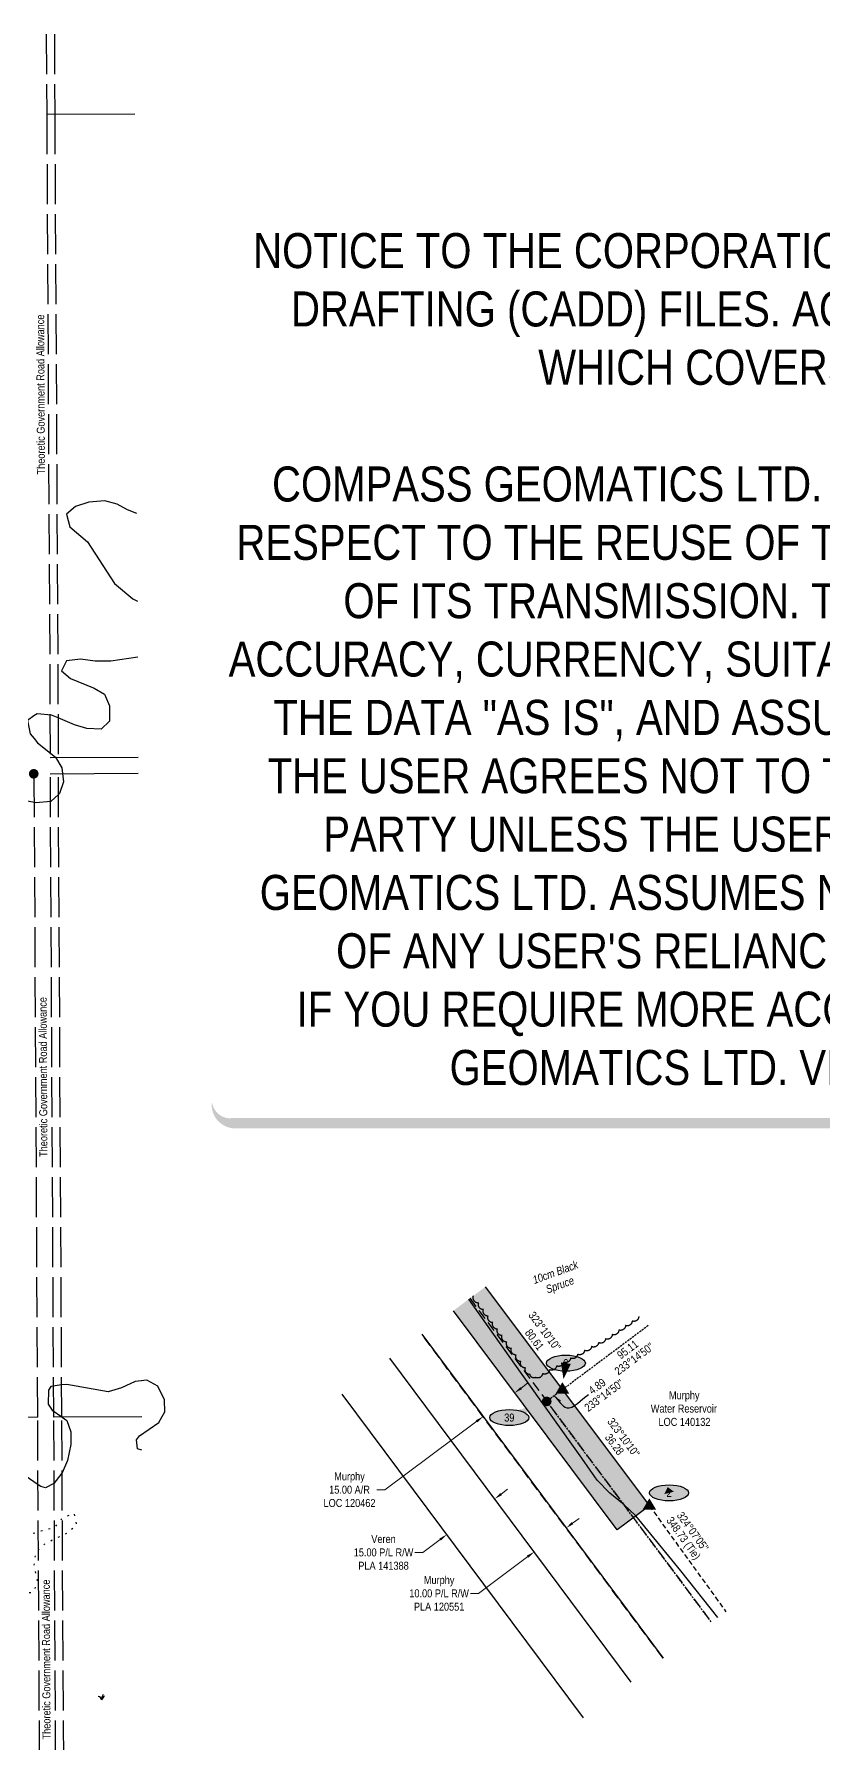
# Model space of a CAD drawing. Extents: x 522460 to 527368, y 6046501 to 6050026.
# Drawn here: x 524389 to 525376, y 6047888 to 6050024 of the extents above; entities that cross this region are included whole.
import ezdxf
from ezdxf.enums import TextEntityAlignment as Align

# ---------------------------------------------------------------- set-up
doc = ezdxf.new("R2010")
doc.units = 0
doc.header["$LTSCALE"] = 5
doc.header["$PDSIZE"] = 0.5
for name, pattern in [('0', [1, 1, 0]), ('foc-ACCESSROAD', [3.75, 2.5, -1.25]), ('foc-QUARTERLINE', [33, 25, -3, 2, -3]), ('foc-TIELINE', [1.875, 1.25, -0.625]), ('foc-TOPO', [1, 0.2, -0.8]), ('foc-UNSURVEYED', [12.5, 10, -2.5]), ('foc-WHEELTRACKS', [2, 0.4, -1.6])]:
    doc.linetypes.add(name, pattern=pattern)
doc.layers.get('Defpoints').update_dxf_attribs({"color": 9})
for name, color, linetype in [('AS-PIPE-AG', 44, 'Continuous'), ('C-AR', 13, 'foc-ACCESSROAD'), ('C-RW', 13, 'Continuous'), ('C-WS', 13, 'foc-ACCESSROAD'), ('F-RW', 190, 'Continuous'), ('L-BD1', 253, 'Continuous'), ('L-MON', 1, 'Continuous'), ('L-ROAD-T', 7, 'Continuous'), ('L-SEC', 7, 'Continuous'), ('L-SECQ', 8, 'foc-QUARTERLINE'), ('L-TIE', 7, 'foc-TIELINE'), ('L-TIE-T', 7, 'Continuous'), ('L-USEC', 7, 'foc-UNSURVEYED'), ('P-ELEVATION', 7, 'Continuous'), ('P-PROPOSED', 10, 'Continuous'), ('P-PROPOSED-H', 21, 'Continuous'), ('P-STATION', 7, 'Continuous'), ('T-BUSH', 110, '0'), ('T-BUSH-T', 110, 'Continuous'), ('T-GENERAL', 48, 'foc-TOPO'), ('T-WATER', 160, 'Continuous'), ('T-WATER-P3', 160, 'foc-WHEELTRACKS')]:
    doc.layers.add(name, color=color, linetype=linetype)
doc.layers.add('C-AR-T', color=13, linetype='Continuous', lineweight=9)
doc.layers.add('F-RW-T', color=190, linetype='Continuous', lineweight=9)
doc.layers.add('DISCLAIMER', color=7, linetype='Continuous', plot=False)
doc.styles.add('80', font='ARIALN.TTF', dxfattribs={"height": 10})
doc.styles.add('80CG', font='ARIALN.TTF', dxfattribs={"height": 10})
doc.styles.add('80L', font='ARIALN.TTF', dxfattribs={"height": 10})
doc.styles.add('foc-LtypeFont', font='ARIALN.TTF', dxfattribs={"height": 7.35})
doc.linetypes.add('foc-TOPO-flowdirection-NOLINE', pattern='A,0,[">",foc-LtypeFont,S=0.3,R=0,X=0,Y=-0.945],-20,[">",foc-LtypeFont,S=0.3,R=0,X=0,Y=-0.945],0', length=20)
doc.dimstyles.new('Compass 5 000', dxfattribs={"dimscale": 5, "dimtxt": 9, "dimasz": 2, "dimexe": 0.2, "dimexo": 0.0625, "dimgap": 0.5, "dimtad": 0, "dimtih": 1, "dimtoh": 1, "dimzin": 0, "dimdsep": 46, "dimtxsty": '80CG', "dimcen": 0.1, "dimse1": 1, "dimse2": 1, "dimclrd": 256, "dimclrt": 256, "dimaunit": 1, "dimadec": 4, "dimazin": 0, "dimtfac": 0.06, "dimtofl": 0, "dimtmove": 0, "dimatfit": 1, "dimfxl": 0.2, "dimtolj": 1, "dimtzin": 0, "dimlwd": -1, "dimarcsym": 0})

# ---------------------------------------------------------------- blocks, each defined once
blk = doc.blocks.new('fdia')
at = {"color": 255, "const_width": 1}
blk.add_lwpolyline([(-0.5, 0, 1), (0.5, 0, 1)], format="xyb", close=True, dxfattribs=at)
blk = doc.blocks.new('Fdiaa')
blk.add_blockref('fdia', (0, 0))
blk = doc.blocks.new('fdib')
at = {"color": 1, "const_width": 1.6}
blk.add_lwpolyline([(-0.4, 0, 1), (0.4, 0, 1)], format="xyb", close=True, dxfattribs=at)
at = {"color": 1}
blk.add_circle((0, 0), 0.8, dxfattribs=at)
blk = doc.blocks.new('Fdibb')
blk.add_blockref('fdib', (0, 0))
blk = doc.blocks.new('fdicc')
for name in ['Fdibb', 'Fdiaa']:
    blk.add_blockref(name, (0, 0))
blk = doc.blocks.new('FDI')
blk.add_blockref('fdicc', (0, 0))
blk = doc.blocks.new('MUSK')
at = {"layer": 'T-GENERAL', "linetype": 'Continuous'}
for centre, radius, start, end in [((-0.86, 0.03), 0.856, 357.7915, 88.2897), ((1.86, 0.15), 1.86, 140.732, 184.6871), ((1.91, -0.8), 2.08, 122.4427, 157.2145)]:
    blk.add_arc(centre, radius, start, end, dxfattribs=at)
blk = doc.blocks.new('*D513')
at = {"layer": 'Defpoints', "color": 0, "transparency": 16777216}
for p in [(524957.4, 6048203.1), (524897.3, 6048158.3), (524904.3, 6048148.9)]:
    blk.add_point(p, dxfattribs=at)
at = {"layer": 'F-RW-T', "transparency": 16777216}
for p, q in [((524972.4, 6048199.7), (524980.4, 6048205.7)), ((524874.6, 6048126.8), (524864.6, 6048126.8)), ((524896.3, 6048142.9), (524874.6, 6048126.8))]:
    blk.add_line(p, q, dxfattribs=at)
for points in [[(524971.4, 6048201), (524973.4, 6048198.4), (524964.4, 6048193.7)], [(524895.3, 6048144.3), (524897.3, 6048141.6), (524904.3, 6048148.9)]]:
    blk.add_solid(points, dxfattribs=at)
at = {"layer": 'F-RW-T', "transparency": 16777216, "insert": (524825.5, 6048126.8), "char_height": 10, "attachment_point": 5, "style": '80CG'}
blk.add_mtext('\\A1;Veren\\P15.00 P/L R/W\\PPLA 141388', dxfattribs=at)
blk = doc.blocks.new('*U514')
at = {"layer": 'P-ELEVATION'}
h = blk.add_hatch(color=111, dxfattribs=at)
h.dxf.hatch_style = 1
edge = h.paths.add_edge_path()
edge.add_ellipse((0, 0), major_axis=(-24.4, 0), ratio=0.410256, start_angle=0, end_angle=360)
at = {"layer": 'P-ELEVATION', "color": 7, "flags": 128}
blk.add_lwpolyline([(0, 0, 12.5, 0, 0), (39.6, 17.2, 0, 0, 0)], format="xyseb", dxfattribs=at)
at = {"layer": 'P-ELEVATION', "color": 7}
blk.add_ellipse((0, 0), major_axis=(-24.4, 0), ratio=0.410256, dxfattribs=at)
at = {"layer": 'P-ELEVATION', "style": '80'}
blk.add_attdef('ELEVATION', text='', height=10, dxfattribs=at).set_placement((0, 0), align=Align.MIDDLE_CENTER)
blk = doc.blocks.new('*U420')
at = {"layer": 'P-ELEVATION'}
h = blk.add_hatch(color=111, dxfattribs=at)
h.dxf.hatch_style = 1
edge = h.paths.add_edge_path()
edge.add_ellipse((0, 0), major_axis=(-24.4, 0), ratio=0.410256, start_angle=0, end_angle=360)
at = {"layer": 'P-ELEVATION', "color": 7, "flags": 128}
blk.add_lwpolyline([(0, 0, 12.5, 0, 0), (-1.8, 7.2, 0, 0, 0)], format="xyseb", dxfattribs=at)
at = {"layer": 'P-ELEVATION', "color": 7}
blk.add_ellipse((0, 0), major_axis=(-24.4, 0), ratio=0.410256, dxfattribs=at)
at = {"layer": 'P-ELEVATION', "style": '80'}
blk.add_attdef('ELEVATION', text='', height=10, dxfattribs=at).set_placement((0, 0), align=Align.MIDDLE_CENTER)
blk = doc.blocks.new('*U515')
at = {"layer": 'P-ELEVATION'}
h = blk.add_hatch(color=111, dxfattribs=at)
h.dxf.hatch_style = 1
edge = h.paths.add_edge_path()
edge.add_ellipse((0, 0), major_axis=(-24.4, 0), ratio=0.410256, start_angle=0, end_angle=360)
at = {"layer": 'P-ELEVATION', "color": 7, "flags": 128}
blk.add_lwpolyline([(0, 0, 12.5, 0, 0), (-3, -20.1, 0, 0, 0)], format="xyseb", dxfattribs=at)
at = {"layer": 'P-ELEVATION', "color": 7}
blk.add_ellipse((0, 0), major_axis=(-24.4, 0), ratio=0.410256, dxfattribs=at)
at = {"layer": 'P-ELEVATION', "style": '80'}
blk.add_attdef('ELEVATION', text='', height=10, dxfattribs=at).set_placement((0, 0), align=Align.MIDDLE_CENTER)
blk = doc.blocks.new('TRIA')
blk.add_hatch(color=255).paths.add_polyline_path([(-0.04, 1.52), (-1.47, -0.87), (1.39, -0.87)])
blk = doc.blocks.new('Hybrid_EC')
at = {"color": 251}
for points in [[(-1.3, -0.74), (0, 1.42), (1.3, -0.74)], [(0.47, -0.26), (0, 0.53), (-0.47, -0.26)]]:
    blk.add_lwpolyline(points, close=True, dxfattribs=at)
at = {"layer": 'Defpoints'}
blk.add_circle((0, 0), 0.05, dxfattribs=at)
at = {"xscale": 1.2, "yscale": 1.2, "zscale": 1.2}
blk.add_blockref('TRIA', (0.05, 0.06), dxfattribs=at)
blk = doc.blocks.new('*D516')
at = {"layer": 'C-AR-T', "transparency": 16777216}
for p, q in [((525061.8, 6048163.4), (525069.9, 6048169.4)), ((525005.7, 6048121.6), (524944.1, 6048075.6)), ((524944.1, 6048075.6), (524934.1, 6048075.6))]:
    blk.add_line(p, q, dxfattribs=at)
for points in [[(525060.8, 6048164.7), (525062.8, 6048162.1), (525053.8, 6048157.4)], [(525004.7, 6048122.9), (525006.7, 6048120.2), (525013.8, 6048127.5)]]:
    blk.add_solid(points, dxfattribs=at)
at = {"layer": 'Defpoints', "color": 0, "transparency": 16777216}
for p in [(525045, 6048169.2), (525004.9, 6048139.4), (525013.8, 6048127.5)]:
    blk.add_point(p, dxfattribs=at)
at = {"layer": 'C-AR-T', "transparency": 16777216, "insert": (524895, 6048075.6), "char_height": 10, "attachment_point": 5, "style": '80CG'}
blk.add_mtext('\\A1;Murphy\\P10.00 P/L R/W\\PPLA 120551', dxfattribs=at)
blk = doc.blocks.new('*D521')
at = {"layer": 'C-AR-T', "transparency": 16777216}
for p, q in [((524997.6, 6048332.2), (525005.6, 6048338.2)), ((524942, 6048290.7), (524827.2, 6048205.2)), ((524827.2, 6048205.2), (524817.2, 6048205.2))]:
    blk.add_line(p, q, dxfattribs=at)
for points in [[(524996.6, 6048333.5), (524998.6, 6048330.9), (524989.6, 6048326.2)], [(524941, 6048292.1), (524943, 6048289.4), (524950, 6048296.7)]]:
    blk.add_solid(points, dxfattribs=at)
at = {"layer": 'Defpoints', "color": 0, "transparency": 16777216}
for p in [(524975.5, 6048345.1), (524935.9, 6048315.6), (524950, 6048296.7)]:
    blk.add_point(p, dxfattribs=at)
at = {"layer": 'C-AR-T', "transparency": 16777216, "insert": (524783, 6048205.2), "char_height": 10, "attachment_point": 5, "style": '80CG'}
blk.add_mtext('\\A1;Murphy\\P15.00 A/R\\PLOC 120462', dxfattribs=at)
blk = doc.blocks.new('Disclaimer_Legal')
at = {"layer": 'DISCLAIMER', "color": 254, "flags": 128}
blk.add_lwpolyline([(-3612.9, -1104.6, 37.5, 37.5, 0), (4096.1, -1104.6, 37.5, 37.5, 0.414214), (4171.1, -1029.6, 37.5, 37.5, 0), (4171.1, 2078.7, 37.5, 0, 0.414214), (4096.1, 2153.7, 0, 0, 0), (-3612.9, 2153.7, 0, 0, 0.414214), (-3687.9, 2078.7, 0, 0, 0), (-3687.9, -1029.6, 0, 37.5, 0.414214)], format="xyseb", close=True, dxfattribs=at)
at = {"layer": 'DISCLAIMER', "color": 254, "insert": (241.6, 533.9), "char_height": 125, "width": 7717.568, "attachment_point": 5, "style": '80'}
blk.add_mtext('NOTICE TO THE CORPORATION, PERSON &/OR PERSONS REGARDING THIS COMPUTER AIDED DESIGN AND DRAFTING (CADD) FILES. ACCEPTANCE OF THE CADD DATA IS BASED ON THE FOLLOWING DISCLAIMER WHICH COVERS ALL CADD DATA RECIEVED FROM COMPASS GEOMATICS LTD.\\P{\\fArial Narrow|b1|i0|c0|p34;DISCLAIMER}\\PCOMPASS GEOMATICS LTD. MAKES NO REPRESENTATION OR WARRANTIES, EXPRESS OR IMPLIED, WITH RESPECT TO THE REUSE OF THE DATA PROVIDED HEREWITH, REGARDLESS OF ITS FORMAT OR THE MEANS OF ITS TRANSMISSION. THERE IS NO GUARANTEE OR REPRESENTATION TO THE USER AS TO THE ACCURACY, CURRENCY, SUITABILITY OR RELIABILITY OF THIS DATA FOR ANY PURPOSE. THE USER ACCEPTS THE DATA "AS IS", AND ASSUMES ALL RISKS ASSOCIATED WITH ITS USE. BY ACCEPTANCE OF THIS DATA, THE USER AGREES NOT TO TRANSMIT THIS DATA OR PROVIDE ACCESS OR ANY PART OF IT TO ANOTHER PARTY UNLESS THE USER SHALL INCLUDE WITH THE DATA A COPY OF THIS DISCLAIMER. COMPASS GEOMATICS LTD. ASSUMES NO RESPONSIBILITY FOR ACTUAL OR CONSEQUENTIAL DAMAGE AS A RESULT OF ANY USER\'S RELIANCE ON THIS DATA. THIS CADD FILE IS FOR ILLUSTRATION PURPOSES ONLY.\\PIF YOU REQUIRE MORE ACCURATE INFORMATION, PLEASE CONTACT DARCI ANGLEHART AT COMPASS GEOMATICS LTD. VIA EMAIL: darci.anglehart@compassgeomatics.ca OR CELL: 506-961-7292', dxfattribs=at)

msp = doc.modelspace()

# ---------------------------------------------------------------- hatches: boundary and pattern name
at = {"layer": 'P-PROPOSED-H'}
h = msp.add_hatch(color=256, dxfattribs=at)
h.dxf.hatch_style = 1
h.paths.add_polyline_path([(524952.757, 6048458.802), (524912.775, 6048428.864), (525117.717, 6048155.166), (525157.784, 6048185.034)])

# ---------------------------------------------------------------- linework, layer by layer
at = {"layer": 'AS-PIPE-AG', "flags": 128}
msp.add_lwpolyline([(525243.418, 6048045.372), (525197.299, 6048103.613), (525140.934, 6048172.473), (525126.334, 6048186.208), (525108.239, 6048200.873), (525092.539, 6048217.333), (525083.664, 6048229.618), (525073.319, 6048244.418), (524996.524, 6048351.913), (524931.951, 6048443.223)], dxfattribs=at)
at = {"layer": 'C-AR', "flags": 128}
for points in [[(524933.523, 6048444.4), (525029.613, 6048315.557), (525235.3, 6048039.499)], [(525174.993, 6047994.564), (524873.257, 6048399.41)]]:
    msp.add_lwpolyline(points, dxfattribs=at)
at = {"layer": 'C-RW', "flags": 128}
for points in [[(524873.375, 6048399.498), (525175.135, 6047994.67)], [(525135.065, 6047964.806), (524833.307, 6048369.632)]]:
    msp.add_lwpolyline(points, dxfattribs=at)
at = {"layer": 'C-WS', "ltscale": 0.2}
msp.add_lwpolyline([(525156.419, 6048410.322), (525029.394, 6048315.457), (525235.472, 6048039.01)], dxfattribs=at)
at = {"layer": 'F-RW', "flags": 128}
for points in [[(525135.045, 6047964.791), (524833.292, 6048369.621)], [(524773.189, 6048324.822), (525074.942, 6047919.992)]]:
    msp.add_lwpolyline(points, dxfattribs=at)
at = {"layer": 'L-SEC'}
for p, q in [((524408.888, 6049120.187), (524518.891, 6049120.737)), ((524408.997, 6049100.078), (524518.999, 6049100.627))]:
    msp.add_line(p, q, dxfattribs=at)
at = {"layer": 'L-SECQ'}
for p, q in [((524404.521, 6049924.434), (524514.563, 6049924.954)), ((524393.215, 6048295.788), (523623.144, 6048292.145)), ((524523.327, 6048296.438), (524413.325, 6048295.889))]:
    msp.add_line(p, q, dxfattribs=at)
at = {"layer": 'L-TIE'}
msp.add_line((525157.784, 6048185.034), (525253.538, 6048052.695), dxfattribs=at)
at = {"layer": 'L-USEC'}
for p, q in [((524403.978, 6050024.381), (524404.521, 6049924.448)), ((524414.033, 6050024.429), (524414.575, 6049924.503)), ((524404.521, 6049924.448), (524408.888, 6049120.187)), ((524414.575, 6049924.503), (524418.943, 6049120.249)), ((524393.215, 6048295.788), (524388.888, 6049099.978)), ((524413.325, 6048295.896), (524408.997, 6049100.078)), ((524423.379, 6048295.95), (524419.052, 6049100.141)), ((524397.565, 6047491.67), (524393.215, 6048295.788)), ((524417.674, 6047491.779), (524413.325, 6048295.897)), ((524427.729, 6047491.834), (524423.379, 6048295.951))]:
    msp.add_line(p, q, dxfattribs=at)
at = {"layer": 'P-PROPOSED', "flags": 128}
msp.add_lwpolyline([(524952.757, 6048458.802), (525157.784, 6048185.034), (525117.717, 6048155.166), (524912.775, 6048428.864)], dxfattribs=at)
at = {"layer": 'T-BUSH', "flags": 128}
msp.add_lwpolyline([(525144.527, 6048421.643, -0.52056705), (525136.261, 6048416.024, -0.52056705), (525127.996, 6048410.405, -0.52056705), (525119.73, 6048404.785, -0.52056705), (525111.465, 6048399.166, -0.52056705), (525103.036, 6048393.811, -0.52056705), (525094.289, 6048388.976, -0.52056705), (525085.541, 6048384.141, -0.52056705), (525076.794, 6048379.305, -0.52056705), (525068.047, 6048374.47, -0.52056705), (525059.299, 6048369.635, -0.52056705), (525050.552, 6048364.799, -0.52056705), (525041.804, 6048359.964, -0.52056705), (525033.057, 6048355.128, -0.52056705), (525024.31, 6048350.293, -0.52056705), (525015.562, 6048345.458, -0.52056705), (525008.741, 6048349.207, -0.52056705), (525002.899, 6048357.317, -0.52056705), (524997.056, 6048365.426, -0.52056705), (524991.213, 6048373.535, -0.52056705), (524985.37, 6048381.644, -0.52056705), (524979.527, 6048389.753, -0.52056705), (524973.685, 6048397.863, -0.52056705), (524967.842, 6048405.972, -0.52056705), (524961.999, 6048414.081, -0.52056705), (524956.156, 6048422.19, -0.52056705), (524950.313, 6048430.3, -0.52056705), (524944.471, 6048438.409, -0.52056705), (524937.863, 6048447.58, -0.52056705)], format="xyb", dxfattribs=at)
at = {"layer": 'T-WATER', "flags": 128}
for points in [[(524517.251, 6049425.455), (524505.373, 6049429.902), (524492.494, 6049437.199), (524477.254, 6049441.24), (524457.131, 6049439.507), (524440.498, 6049434.159), (524429.381, 6049424.397), (524433.488, 6049408.486), (524455.36, 6049389.797), (524489.361, 6049337.974), (524512.169, 6049318.612), (524517.842, 6049315.692)], [(524518.218, 6049245.797), (524484.629, 6049240.656), (524464.946, 6049240.93), (524446.787, 6049243.203), (524429.202, 6049241.237), (524423.086, 6049228.898), (524434.227, 6049219.054), (524463.635, 6049207.18), (524476.582, 6049199.712), (524483.161, 6049184.884), (524483.097, 6049165.811), (524472.541, 6049155.661), (524454.804, 6049156.693), (524439.411, 6049161.39), (524418.685, 6049169.939), (524410.42, 6049173.349), (524392.412, 6049175.033), (524388.495, 6049172.296)], [(524388.648, 6049144.132), (524393.143, 6049138.916), (524415.657, 6049120.617), (524423.531, 6049107.544), (524424.311, 6049100.568), (524425.498, 6049089.957), (524420.285, 6049075.203), (524419.202, 6049074.208), (524409.476, 6049065.276), (524391.092, 6049063.627), (524389.081, 6049064.034), (524373.956, 6049067.099)], [(524523.085, 6048341.333), (524514.873, 6048340.629), (524498.029, 6048332.515), (524481.387, 6048327.704), (524429.718, 6048336.889), (524423.174, 6048336.082), (524409.467, 6048334.39), (524406.875, 6048329.687), (524406.227, 6048312.137), (524411.424, 6048304.604), (524423.388, 6048296.26), (524423.845, 6048295.942), (524429.635, 6048291.904), (524434.554, 6048277.726), (524434.494, 6048261.904), (524430.404, 6048241.593), (524423.767, 6048226.346), (524423.499, 6048225.731), (524413.534, 6048212.825), (524403.055, 6048207.637), (524396.959, 6048209.134), (524393.671, 6048211.429), (524361.373, 6048233.979)], [(524523.552, 6048254.55), (524517.959, 6048256.184), (524516.93, 6048267.571), (524520.332, 6048272.331), (524523.445, 6048274.487)]]:
    msp.add_lwpolyline(points, dxfattribs=at)
at = {"layer": 'T-WATER', "linetype": 'foc-TOPO-flowdirection-NOLINE', "flags": 128}
for points in [[(524517.251, 6049425.455), (524505.373, 6049429.902), (524492.494, 6049437.199), (524477.254, 6049441.24), (524457.131, 6049439.507), (524440.498, 6049434.159), (524429.381, 6049424.397), (524433.488, 6049408.486), (524455.36, 6049389.797), (524489.361, 6049337.974), (524512.169, 6049318.612), (524517.842, 6049315.692)], [(524518.218, 6049245.797), (524484.629, 6049240.656), (524464.946, 6049240.93), (524446.787, 6049243.203), (524429.202, 6049241.237), (524423.086, 6049228.898), (524434.227, 6049219.054), (524463.635, 6049207.18), (524476.582, 6049199.712), (524483.161, 6049184.884), (524483.097, 6049165.811), (524472.541, 6049155.661), (524454.804, 6049156.693), (524439.411, 6049161.39), (524418.685, 6049169.939), (524410.42, 6049173.349), (524392.412, 6049175.033), (524388.495, 6049172.296), (524380.439, 6049166.665), (524383.754, 6049149.812), (524388.648, 6049144.132), (524393.143, 6049138.916), (524415.657, 6049120.617), (524423.531, 6049107.544), (524424.311, 6049100.568), (524425.498, 6049089.957), (524420.285, 6049075.203), (524419.202, 6049074.208), (524409.476, 6049065.276), (524391.092, 6049063.627), (524389.081, 6049064.034), (524373.956, 6049067.099), (524346.938, 6049080.478), (524318.713, 6049091.568), (524309.477, 6049100.019), (524308.246, 6049101.144), (524300.954, 6049114.614), (524301.508, 6049120.099), (524304.489, 6049149.556), (524297.482, 6049164.541), (524289.238, 6049176.578), (524267.429, 6049197.616), (524240.939, 6049211.264), (524229.891, 6049221.652), (524216.717, 6049227.666), (524207.066, 6049216.238), (524185.405, 6049175.688), (524167.803, 6049151.346), (524158.18, 6049140.575), (524153.288, 6049125.415), (524154.103, 6049119.406), (524156.835, 6049099.299), (524158.539, 6049086.76), (524156.814, 6049068.393), (524150.801, 6049055.217), (524142.792, 6049043.449), (524120.777, 6049024.294), (524084.444, 6048996.841), (524068.412, 6048992.674), (524056.393, 6049000.851), (524049.589, 6049015.365), (524047.865, 6049035.306), (524040.422, 6049070.899), (524031.951, 6049098.713), (524030.697, 6049102.829), (524024.03, 6049116.992), (524022.52, 6049118.787), (523995.18, 6049151.268), (523960.498, 6049177.133), (523949.838, 6049187.001), (523949.154, 6049205.37), (523953.162, 6049221.39), (523947.817, 6049236.762), (523933.499, 6049235.623), (523920.818, 6049228.248), (523915.341, 6049213.96), (523901.41, 6049208.687), (523888.43, 6049216.812), (523868.461, 6049237.162), (523844.056, 6049253.619), (523831.395, 6049258.997), (523813.503, 6049260.744), (523797.088, 6049255.831), (523783.174, 6049249.057), (523732.094, 6049217.016), (523717.765, 6049210.102), (523701.345, 6049205.306), (523682.431, 6049202.249), (523665.703, 6049204.78), (523656.152, 6049215.302), (523657.143, 6049232.674), (523673.29, 6049277.637), (523672.151, 6049296.704), (523667.095, 6049312.329), (523655.119, 6049320.81), (523640.374, 6049315.015), (523603.911, 6049288.94), (523587.192, 6049282.93), (523582.953, 6049283.477), (523571.318, 6049284.977), (523566.878, 6049291.448), (523565.894, 6049346.696), (523559.13, 6049360.111), (523546.375, 6049368.027), (523532.427, 6049362.634), (523519.497, 6049352.662), (523508.624, 6049341.658), (523491.029, 6049317.734), (523476.884, 6049289.643), (523467.009, 6049279.072), (523423.964, 6049255.715), (523409.565, 6049250.918), (523405.823, 6049252.44), (523394.595, 6049262.311), (523375.951, 6049287.047), (523368.982, 6049300.342), (523364.216, 6049315.02), (523363.429, 6049338.148), (523360.368, 6049350.877), (523343.733, 6049360.5), (523340.428, 6049365.139), (523333.275, 6049394.982), (523325.283, 6049407.686), (523314.867, 6049418.576), (523308.517, 6049418.697), (523298.053, 6049414.601), (523286.109, 6049405.963), (523252.353, 6049377.701), (523244.271, 6049365.194), (523250.645, 6049348.658), (523267.248, 6049323.219), (523273.067, 6049309.283), (523271.304, 6049301.978), (523263.472, 6049297.315), (523248.739, 6049294.451), (523231.354, 6049299.51), (523216.827, 6049305.865), (523195.483, 6049304.599), (523188.206, 6049308.499), (523182.347, 6049316.28), (523174.449, 6049330.069), (523164.685, 6049362.515), (523157.476, 6049375.688), (523147.109, 6049386.227), (523141.313, 6049387.598), (523126.801, 6049386.171), (523113.068, 6049380.065), (523104.597, 6049369.545), (523087.202, 6049339.381), (523060.86, 6049321.788), (523050.857, 6049311.446), (523033.791, 6049286.381), (523027.879, 6049272.586), (523023.074, 6049255.204), (523016.059, 6049241.49), (523004.647, 6049232.187), (522981.333, 6049224.981), (522980.211, 6049214.088), (522982.416, 6049179.277), (522980.766, 6049176.993), (522968.947, 6049175.547), (522965.626, 6049178.393), (522958.016, 6049191.164), (522952.82, 6049205.412), (522941.85, 6049211.988), (522920.095, 6049209.525), (522902.96, 6049204.455), (522889.869, 6049193.642), (522881.395, 6049162.252), (522871.966, 6049150.923), (522868.074, 6049150.895), (522855.234, 6049155.448), (522854.123, 6049158.696), (522856.456, 6049173.447), (522863.527, 6049190.662), (522865.559, 6049206.244), (522858.697, 6049212.158), (522848.852, 6049210.329), (522835.557, 6049203.332), (522825.719, 6049192.841), (522824.412, 6049191.447), (522824.073, 6049190.373), (522820.094, 6049177.822), (522816.525, 6049155.146), (522812.51, 6049140.685), (522802.689, 6049113.05), (522800.727, 6049107.527), (522793.597, 6049093.794), (522789.077, 6049088.53), (522783.375, 6049081.888), (522772.076, 6049071.746), (522759.025, 6049063.997), (522743.341, 6049060.499), (522725.303, 6049061.584), (522706.711, 6049067.183), (522678.49, 6049083.996), (522661.17, 6049092.347), (522659.765, 6049093.024)], [(524523.552, 6048254.55), (524517.959, 6048256.184), (524516.93, 6048267.571), (524520.332, 6048272.331), (524544.641, 6048289.171), (524548.812, 6048296.567), (524552.2, 6048302.575), (524551.582, 6048317.571), (524543.378, 6048334.8), (524529.815, 6048341.911), (524514.873, 6048340.629), (524498.029, 6048332.515), (524481.387, 6048327.704), (524429.718, 6048336.889), (524423.174, 6048336.082), (524409.467, 6048334.39), (524406.875, 6048329.687), (524406.227, 6048312.137), (524411.424, 6048304.604), (524423.388, 6048296.26), (524423.845, 6048295.942), (524429.635, 6048291.904), (524434.554, 6048277.726), (524434.494, 6048261.904), (524430.404, 6048241.593), (524423.767, 6048226.346), (524423.499, 6048225.731), (524413.534, 6048212.825), (524403.055, 6048207.637), (524396.959, 6048209.134), (524393.671, 6048211.429), (524361.373, 6048233.979), (524343.683, 6048238.662), (524325.145, 6048234.412), (524319.726, 6048214.794), (524306.478, 6048207.854), (524288.02, 6048208.274), (524270.009, 6048215.544), (524260.372, 6048230.523), (524245.646, 6048227.225), (524237.206, 6048212.658), (524227.803, 6048200.712), (524213.05, 6048197.556), (524205.146, 6048199.496), (524163.847, 6048215.777), (524152.06, 6048226.907), (524144.906, 6048241.28), (524128.276, 6048267.214), (524127.574, 6048287.473), (524126.436, 6048294.526), (524125.182, 6048302.297), (524114.739, 6048335.258), (524112.382, 6048351.837), (524113.132, 6048414.404), (524120.79, 6048432.568), (524131.483, 6048443.301), (524144.532, 6048450.715), (524177.787, 6048461.245), (524206.286, 6048473.722), (524231.408, 6048491.997), (524238.027, 6048501.158), (524246.877, 6048518.723), (524251.306, 6048533.235), (524247.764, 6048547.374), (524232.551, 6048560.104), (524216.439, 6048566.849), (524145.379, 6048578.426), (524138.095, 6048587.323), (524136.379, 6048595.785), (524139.402, 6048610.931), (524187.889, 6048631.175), (524196.45, 6048643.523), (524193.503, 6048653.942), (524186.704, 6048657.185), (524147.165, 6048657.392), (524114.159, 6048670.29), (524099.18, 6048670.29), (524062.705, 6048665.442), (524043.688, 6048669.812), (524040.122, 6048671.791), (524030.943, 6048682.965), (524016.474, 6048709.59), (524001.45, 6048712.367), (523985.105, 6048706.957), (523959.476, 6048689.982), (523951.857, 6048676.603), (523958.12, 6048661.326), (523964.259, 6048658.09), (524011.675, 6048657.644), (524016.428, 6048656.622), (524029.759, 6048649.525), (524036.488, 6048569.381), (524040.099, 6048558.622), (524060.705, 6048552.345), (524063.031, 6048544.977), (524060.994, 6048532.534), (524033.92, 6048476.612), (524022.831, 6048464.911), (524010.243, 6048464.249), (524004.762, 6048467.481), (523994.666, 6048478.588), (523987.376, 6048492.297), (523982.052, 6048510.356), (523975.327, 6048524.101), (523972.909, 6048525.122), (523957.987, 6048526.478), (523938.129, 6048524.327), (523903.385, 6048510.158), (523888.49, 6048508.38), (523841.06, 6048508.43), (523826.334, 6048505.443), (523810.733, 6048498.175), (523746.743, 6048457.587), (523723.646, 6048417.367), (523706.717, 6048412.783), (523683.863, 6048429.176), (523657, 6048465.54), (523653.813, 6048480.338), (523654.359, 6048497.643), (523659.297, 6048519.143), (523660.408, 6048534.307), (523649.509, 6048549.306), (523638.153, 6048558.401), (523623.135, 6048559.157), (523601.559, 6048553.526), (523586.745, 6048557.383), (523570.064, 6048561.728), (523553.148, 6048555.523), (523553.019, 6048540.069), (523558.028, 6048523.614), (523555.658, 6048508.582), (523541.304, 6048497.349), (523526.259, 6048496.496), (523520.522, 6048498.143), (523507.395, 6048505.453), (523498.178, 6048517.521), (523483.338, 6048545.339), (523471.463, 6048573.247), (523470.045, 6048591.41), (523471.749, 6048594.392), (523482.31, 6048602.623), (523496.668, 6048606.991), (523537.957, 6048607.737), (523553.169, 6048609.651), (523561.118, 6048618.184), (523558.242, 6048624.567), (523546.318, 6048633.654), (523517.657, 6048647.828), (523502.761, 6048650.09), (523486.747, 6048646.94)]]:
    msp.add_lwpolyline(points, dxfattribs=at)
at = {"layer": 'T-WATER-P3', "flags": 128}
msp.add_lwpolyline([(524368.036, 6048076.034), (524353.959, 6048081.316), (524343.88, 6048092.32), (524333.399, 6048123.454), (524327.52, 6048128.96), (524318.136, 6048131.211), (524306.251, 6048153.664), (524311.804, 6048164.099), (524314.803, 6048158.136), (524341.875, 6048141.482), (524350.046, 6048128.863), (524353.756, 6048109.835), (524361.601, 6048097.119), (524367.018, 6048093.414), (524371.952, 6048101.93), (524372.615, 6048105.847), (524370.232, 6048125.441), (524371.485, 6048140.156), (524383.078, 6048149.447), (524393.992, 6048152.807), (524414.918, 6048158.423), (524424.092, 6048169.548), (524424.608, 6048170.174), (524438.513, 6048175.806), (524441.541, 6048160.559), (524430.364, 6048151.081), (524424.208, 6048148.128), (524402.183, 6048137.597), (524394.113, 6048130.185), (524390.203, 6048125.648), (524388.453, 6048110.575), (524392.628, 6048092.533), (524388.498, 6048078.167), (524385.324, 6048076.179), (524368.036, 6048076.034)], close=True, dxfattribs=at)

# ---------------------------------------------------------------- block references
at = {"layer": 'Defpoints', "xscale": 0.35, "yscale": 0.35, "zscale": 0.35}
msp.add_blockref('Disclaimer_Legal', (525901.851, 6049049.976), dxfattribs=at)
at = {"layer": 'L-MON', "xscale": 5, "yscale": 5, "zscale": 5}
msp.add_blockref('FDI', (524388.276, 6049099.988), dxfattribs=at)
at = {"layer": 'L-MON', "color": 3, "xscale": 5, "yscale": 5, "zscale": 5}
msp.add_blockref('FDI', (525029.509, 6048315.543), dxfattribs=at)
at = {"layer": 'L-MON', "color": 5, "xscale": 5, "yscale": 5, "zscale": 5}
for p in [(525049.092, 6048330.168), (525157.784, 6048185.034)]:
    msp.add_blockref('Hybrid_EC', p, dxfattribs=at)
at = {"layer": 'P-STATION'}
for name, p, values in [('*U515', (525053.423, 6048363.376), {'ELEVATION': '3'}), ('*U514', (524982.722, 6048295.367), {'ELEVATION': '39'}), ('*U420', (525182.491, 6048201.24), {'ELEVATION': '2'})]:
    msp.add_blockref(name, p, dxfattribs=at).add_auto_attribs(values)
at = {"layer": 'T-GENERAL', "xscale": 5.000374546880875, "yscale": 5.000374546880875, "zscale": 5.000374546880875, "rotation": 359.9971036430258}
msp.add_blockref('MUSK', (524472.921, 6047942.412), dxfattribs=at)

# ---------------------------------------------------------------- texts
at = {"layer": 'L-BD1', "style": '80L'}
for s, p in [("233°14'50''", (525138.865, 6048368.778)), ('95.11', (525130.658, 6048380.495))]:
    msp.add_text(s, height=10, rotation=36.7528, dxfattribs=at).set_placement(p, align=Align.MIDDLE)
at = {"layer": 'L-BD1', "insert": (525013.687, 6048429.633), "char_height": 9.99488, "width": 57.05852, "attachment_point": 1, "rotation": 306.829901, "style": '80L'}
msp.add_mtext("\\pi0.66837;323°10'10'' \\P\\pi15.48359;{\\H1.00051x;80.61}", dxfattribs=at)
at = {"layer": 'L-ROAD-T', "style": '80L'}
for p in [(524396.792, 6049574.057), (524399.909, 6048721.034), (524403.822, 6047992.945)]:
    msp.add_text('Theoretic Government Road Allowance', height=9.99487, rotation=90.288889, dxfattribs=at).set_placement(p, align=Align.MIDDLE_CENTER)
at = {"layer": 'L-TIE-T', "insert": (525197.973, 6048181.108), "char_height": 10, "width": 61.17094, "attachment_point": 1, "rotation": 305.887555, "line_spacing_factor": 0.855, "style": '80L'}
msp.add_mtext("\\pi2.7103;324°07'05''\\P\\pi0.27851;348.73 (Tie)", dxfattribs=at)
at = {"layer": 'T-BUSH-T', "insert": (524986.62, 6048462.784), "char_height": 9.99487, "attachment_point": 1, "rotation": 20, "style": '80L'}
msp.add_mtext_dynamic_manual_height_columns('\\pi25.70592;{\\fArial Narrow|b0|i1|c0|p34;10cm Black \\P\\pi37.1632;Spruce}', width=109.50616, gutter_width=49.974, heights=[0], dxfattribs=at)

# ---------------------------------------------------------------- dimensions: what is measured, and where the dimension line sits
at = {"layer": 'C-AR-T'}
for base, p1, p2, text, picture, middle in [((524949.99, 6048296.714), (524975.487, 6048345.113), (524935.906, 6048315.609), 'Murphy\\P15.00 A/R\\PLOC 120462', '*D521', (524782.954, 6048205.204)), ((525013.756, 6048127.55), (525045.003, 6048169.25), (525004.935, 6048139.383), 'Murphy\\P10.00 P/L R/W\\PPLA 120551', '*D516', (524895.034, 6048075.643))]:
    dim = msp.add_linear_dim(base=base, p1=p1, p2=p2, angle=216.700904, text=text, dimstyle='Compass 5 000', override={"dimtxt": 10}, dxfattribs=at)
    dim.commit()
    dim.dimension.update_dxf_attribs({"geometry": picture, "text_midpoint": middle, "dimtype": 161})
at = {"layer": 'F-RW-T'}
dim = msp.add_linear_dim(base=(524904.308, 6048148.914), p1=(524957.401, 6048203.116), p2=(524897.299, 6048158.317), angle=216.700154, text='Veren\\P15.00 P/L R/W\\PPLA 141388', dimstyle='Compass 5 000', override={"dimtxt": 10}, dxfattribs=at)
dim.commit()
dim.dimension.update_dxf_attribs({"geometry": '*D513', "text_midpoint": (524825.492, 6048126.754), "dimtype": 161})

# ---------------------------------------------------------------- next in the draw order: texts
at = {"layer": 'L-BD1', "insert": (525112.505, 6048296.384), "char_height": 10, "width": 56.30737, "attachment_point": 1, "rotation": 306.7305, "line_spacing_factor": 0.855, "style": '80L', "bg_fill": 3, "box_fill_scale": 1.15, "bg_fill_color": 256, "bg_fill_true_color": 256, "bg_fill_transparency": 0}
msp.add_mtext("\\pi0.27851;323°10'10''\\P\\pi14.30648;36.28", dxfattribs=at)

# ---------------------------------------------------------------- next in the draw order: texts
at = {"layer": 'C-AR-T', "insert": (525150.418, 6048328.263), "char_height": 9.99487, "attachment_point": 1, "style": '80L', "bg_fill": 2}
msp.add_mtext_dynamic_manual_height_columns('\\pi31.91013;Murphy\\P\\pi9.16941;Water Reservoir\\P\\pi18.76885;LOC 140132', width=101.04535, gutter_width=49.974, heights=[0], dxfattribs=at)
at = {"layer": 'L-BD1', "insert": (525066.674, 6048321.456), "char_height": 9.99488, "width": 56.27852, "attachment_point": 1, "rotation": 36.758726, "line_spacing_factor": 0.8571, "style": '80L'}
msp.add_mtext("\\pi17.31943;4.89\\P\\pi0.21019;233°14'50''", dxfattribs=at)

# ---------------------------------------------------------------- next in the draw order: leaders
at = {"layer": 'L-BD1', "path_type": 1}
msp.add_leader([(525038.785, 6048322.408), (525054.486, 6048307.462), (525081.737, 6048324.185)], dimstyle='Compass 5 000', override={"dimgap": 0.5, "dimtad": 0}, dxfattribs=at)

doc.saveas('drawing.dxf')
